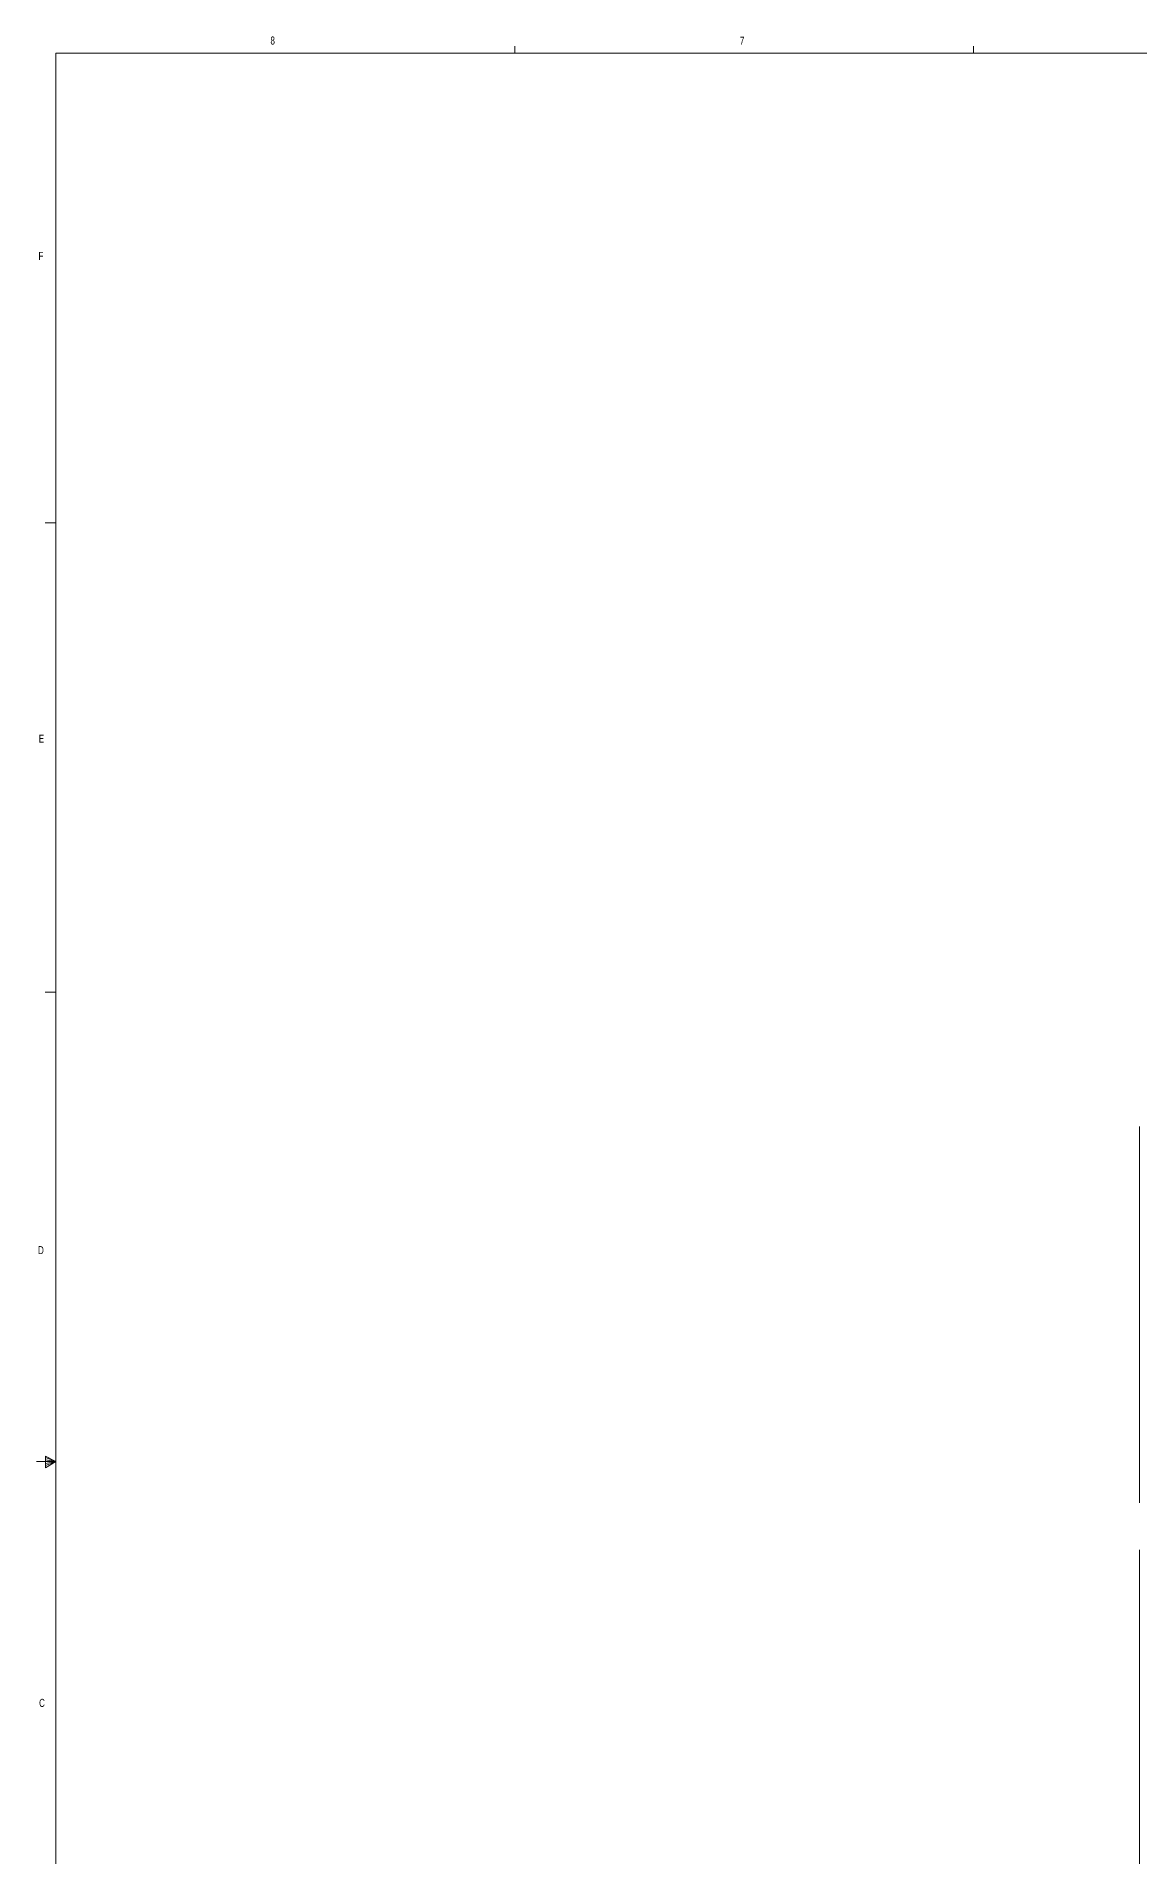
# Model space of a CAD drawing. Header units: inches. Extents: x 0.3 to 45.6, y 0.2 to 33.7.
# Drawn here: x 0.29 to 13.22, y 12.28 to 33.61 of the extents above; entities that cross this region are included whole.
import ezdxf

# ---------------------------------------------------------------- set-up
doc = ezdxf.new("R2010")
doc.units = ezdxf.units.IN
doc.header["$MEASUREMENT"] = 0
doc.styles.add('SLDTEXTSTYLE0', font='TXT', dxfattribs={"width": 0.75})

msp = doc.modelspace()

# ---------------------------------------------------------------- linework, layer by layer
at = {"color": 7, "linetype": 'Continuous', "lineweight": 0}
for p, q in [((5.898, 33.411), (5.898, 33.495)), ((11.273, 33.411), (11.273, 33.495)), ((0.523, 33.411), (43.523, 33.411)), ((0.523, 33.411), (0.523, 0.411)), ((0.523, 27.911), (0.398, 27.911)), ((0.523, 22.411), (0.398, 22.411)), ((0.523, 16.911), (0.294, 16.911)), ((0.399, 16.976), (0.399, 16.837)), ((0.523, 16.911), (0.399, 16.976)), ((0.399, 16.958), (0.523, 16.911)), ((0.399, 16.934), (0.523, 16.911)), ((0.399, 16.837), (0.523, 16.911)), ((0.399, 16.865), (0.523, 16.911)), ((0.399, 16.891), (0.523, 16.911))]:
    msp.add_line(p, q, dxfattribs=at)
at = {"color": 7, "linetype": 'Continuous', "lineweight": 15}
for p, q in [((13.219, 20.837), (13.219, 16.427)), ((13.219, 15.877), (13.219, 10.427))]:
    msp.add_line(p, q, dxfattribs=at)

# ---------------------------------------------------------------- texts
at = {"color": 7, "linetype": 'Continuous', "lineweight": 0, "char_height": 0.0938, "attachment_point": 1, "style": 'SLDTEXTSTYLE0'}
for s, insert in [('8', (3.036, 33.607)), ('7', (8.536, 33.605)), ('F', (0.318, 31.084)), ('E', (0.322, 25.428)), ('D', (0.313, 19.436)), ('C', (0.325, 14.132))]:
    msp.add_mtext(s, dxfattribs=dict(at, insert=insert))

doc.saveas('drawing.dxf')
